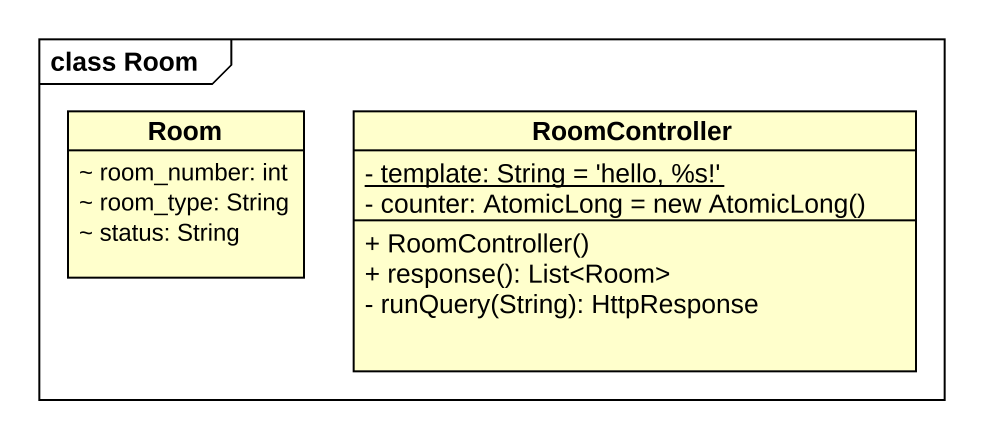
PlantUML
@startuml
mainframe class Room
hide circle
hide empty members
skinparam classAttributeIconSize 0
class Room {
  ~ room_number: int
  ~ room_type: String
  ~ status: String
}
class RoomController {
  {static} - template: String = 'hello, %s!'
  {field} - counter: AtomicLong = new AtomicLong()
  + RoomController()
  + response(): List<Room>
  - runQuery(String): HttpResponse
}
@enduml
